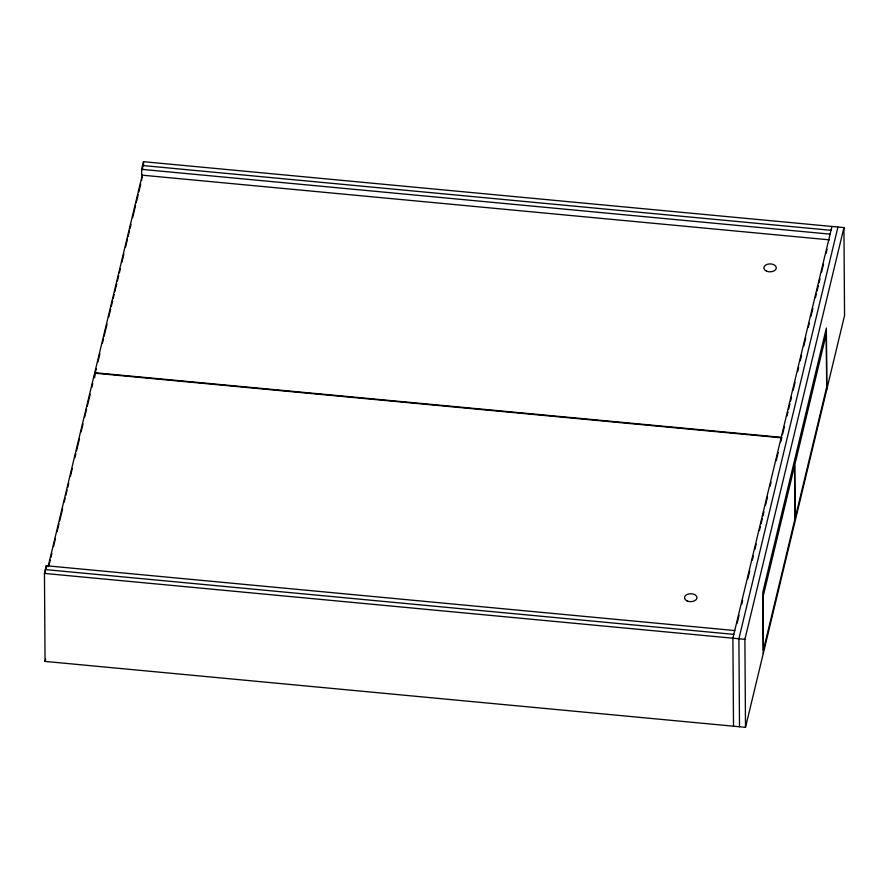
<?xml version="1.0" encoding="UTF-8"?>
<svg xmlns="http://www.w3.org/2000/svg" width="889" height="889" viewBox="0 0 889 889"><rect width="100%" height="100%" fill="white"/><g stroke="black" fill="none" stroke-linecap="round" stroke-linejoin="round"><path stroke-width="1.33" d="M141.729 180.334L141.651 169.343L143.496 161.676L843.939 227.595L844.55 315.584L745.504 727.324L45.061 661.405L44.45 573.416L46.295 565.748L734.747 630.545M48.095 566.671L94.645 373.158L781.72 437.833L780.753 441.855M829.348 239.841L142.273 175.177L94.745 372.724L781.831 437.388M48.962 565.493L50.262 560.103M50.906 557.403L51.884 553.358M53.507 546.613L55.451 538.523M57.074 531.789L59.018 523.699M59.663 520.998L62.586 508.864M64.208 502.118L65.175 498.073M65.83 495.384L67.131 489.983M67.775 487.294L68.742 483.249M70.364 476.504L72.32 468.414M74.909 457.624L75.887 453.579M76.532 450.89L79.454 438.755M81.077 432.01L83.021 423.92M84.644 417.174L86.589 409.084M87.233 406.384L90.156 394.249M91.778 387.515L92.745 383.47M94.367 376.725L96.312 368.635M97.934 361.89L99.89 353.8M102.479 343.021L103.457 338.976M104.102 336.275L107.024 324.141M108.647 317.395L110.592 309.305M111.236 306.616L112.536 301.215M113.181 298.526L114.159 294.481M114.803 291.781L116.748 283.691M117.404 280.991L118.693 275.601M119.348 272.901L120.315 268.856M121.937 262.122L123.882 254.032M125.505 247.286L127.449 239.197M128.105 236.496L129.405 231.107M130.05 228.406L131.027 224.361M132.639 217.627L135.561 205.492M136.217 202.792L138.162 194.702M138.806 192.002L140.751 183.912M45.061 661.405L45.683 658.849M831.948 226.473L732.903 638.213L733.514 726.202M737.114 623.278L739.048 615.221M741.637 604.464L742.604 600.442M747.782 578.939L749.716 570.871M752.305 560.126L753.272 556.092M754.894 549.369L756.183 543.99M759.417 530.555L760.384 526.521M761.04 523.832L762.329 518.465M762.973 515.776L763.94 511.742M765.562 505.019L767.496 496.962M770.085 486.205L771.052 482.171M776.23 460.68L778.164 452.612M782.476 434.699L784.42 426.642M786.998 415.885L787.976 411.863M788.621 409.173L789.91 403.795M790.554 401.106L791.532 397.072M793.144 390.36L795.088 382.292M797.666 371.546L798.644 367.513M800.256 360.79L801.545 355.411M803.812 346.01L805.756 337.942M808.334 327.196L809.312 323.163M810.924 316.44L812.868 308.383M815.446 297.626L816.424 293.603M817.069 290.914L818.358 285.536M819.002 282.846L819.98 278.813M821.592 272.101L823.536 264.033M826.114 253.287L827.092 249.253M837.938 227.039L738.892 638.78L739.515 726.758M745.504 727.324L744.893 639.335L843.939 227.595M831.026 230.307L142.573 165.51L142.607 169.632M141.651 169.343L830.104 234.14M733.825 634.379L45.372 569.582L45.395 572.327M44.45 573.416L744.893 639.335M826.792 389.393L826.37 328.074L762.829 592.196L763.262 653.515M143.496 161.676L143.529 165.798M142.273 175.177L142.284 177.511M94.645 373.158L94.679 377.825M46.295 565.748L46.317 568.493M794.588 465.68L762.973 597.086L763.34 650.415L794.955 519.009L794.588 465.68M826.303 333.842L794.688 465.247L795.066 518.576L826.67 387.171L826.303 333.842M766.474 271.134A6.245 3.989 -0.4 0 0 776.286 268.189A6.245 3.989 -0.4 0 0 767.451 264.255A6.245 3.989 -0.4 0 0 766.474 271.134M687.13 600.964A6.245 3.989 -0.4 0 0 696.943 598.019A6.245 3.989 -0.4 0 0 688.108 594.085A6.245 3.989 -0.4 0 0 687.13 600.964"/></g></svg>
